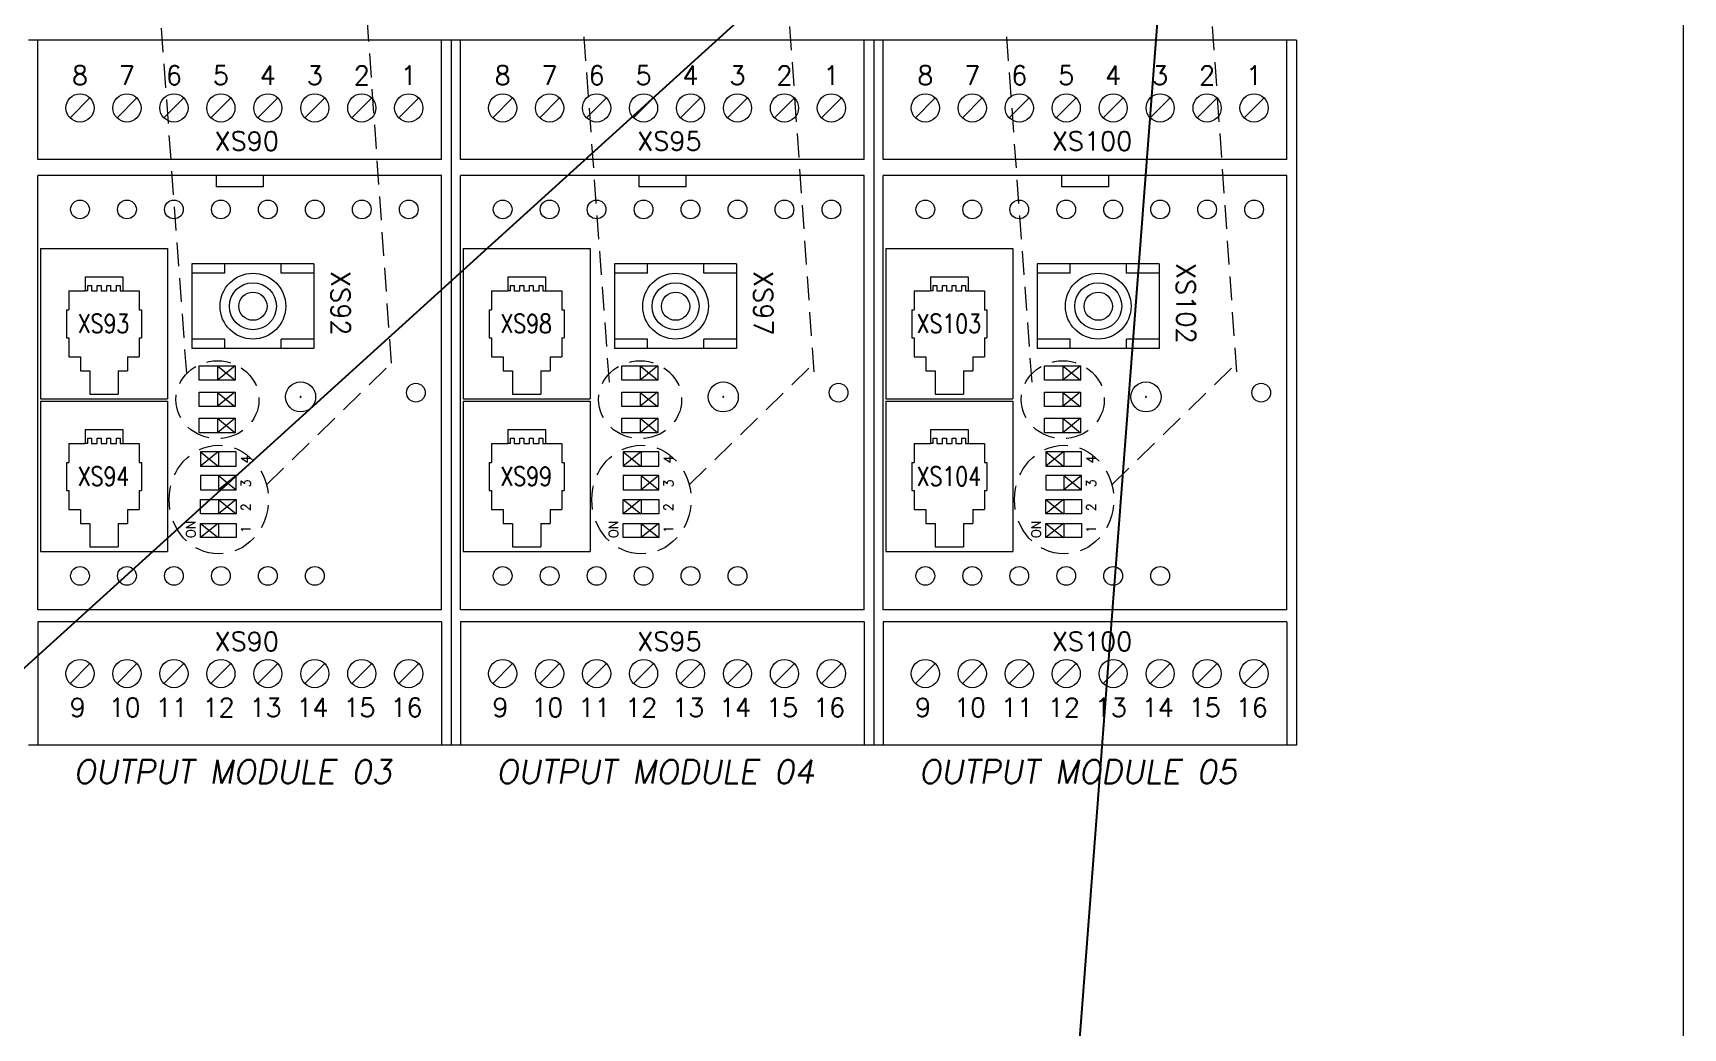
# Model space of a CAD drawing. Extents: x -2993 to 3661, y -4147 to -1441.
# Drawn here: x -2579.6 to -2403.9, y -2298 to -2192.1 of the extents above; entities that cross this region are included whole.
import ezdxf
from ezdxf.enums import TextEntityAlignment as Align

# ---------------------------------------------------------------- set-up
doc = ezdxf.new("R2010")
doc.units = 0
doc.header["$LTSCALE"] = 0.1
doc.header["$MEASUREMENT"] = 0
doc.linetypes.add('DASHED', pattern=[19.05, 12.7, -6.35])
doc.layers.get('0').update_dxf_attribs({"linetype": 'CONTINUOUS'})
doc.layers.add('DIM', color=5, linetype='CONTINUOUS')
doc.styles.get("Standard").update_dxf_attribs({"font": 'simplex.shx'})

msp = doc.modelspace()

# ---------------------------------------------------------------- linework, layer by layer
at = {"linetype": 'DASHED', "lineweight": 13, "ltscale": 2}
for p, q in [((-2563.25, -2228.36), (-2567.36, -2172.14)), ((-2518.25, -2229.28), (-2522.36, -2173.06)), ((-2473.25, -2229.28), (-2477.36, -2173.06)), ((-2541.46, -2227.26), (-2545.1, -2175.21)), ((-2496.46, -2228.18), (-2500.1, -2176.13)), ((-2451.46, -2228.18), (-2455.1, -2176.13)), ((-2554.75, -2240.22), (-2541.46, -2227.26)), ((-2509.75, -2240.22), (-2496.46, -2227.26)), ((-2464.75, -2240.22), (-2451.46, -2227.26))]:
    msp.add_line(p, q, dxfattribs=at)
at = {"lineweight": 13}
for p, q in [((-2535.11, -2192.91), (-2580.11, -2192.91)), ((-2535.11, -2192.91), (-2580.11, -2192.91)), ((-2579.11, -2205.61), (-2579.11, -2192.91)), ((-2536.11, -2205.61), (-2536.11, -2192.91)), ((-2535.11, -2192.91), (-2535.11, -2266.99)), ((-2535.11, -2192.91), (-2535.11, -2266.99)), ((-2535.11, -2192.91), (-2535.11, -2266.99)), ((-2535.11, -2192.91), (-2535.11, -2266.99)), ((-2535.11, -2192.91), (-2535.11, -2266.99)), ((-2490.11, -2192.91), (-2535.11, -2192.91)), ((-2490.11, -2192.91), (-2535.11, -2192.91)), ((-2535.11, -2192.91), (-2535.11, -2267.91)), ((-2535.11, -2192.91), (-2535.11, -2267.91)), ((-2535.11, -2192.91), (-2535.11, -2267.91)), ((-2535.11, -2192.91), (-2535.11, -2267.91)), ((-2535.11, -2192.91), (-2535.11, -2267.91)), ((-2535.11, -2192.91), (-2535.11, -2267.91)), ((-2535.11, -2192.91), (-2535.11, -2267.91)), ((-2534.11, -2205.61), (-2534.11, -2192.91)), ((-2491.11, -2205.61), (-2491.11, -2192.91)), ((-2490.11, -2192.91), (-2490.11, -2267.91)), ((-2490.11, -2192.91), (-2490.11, -2267.91)), ((-2490.11, -2192.91), (-2490.11, -2267.91)), ((-2490.11, -2192.91), (-2490.11, -2267.91)), ((-2490.11, -2192.91), (-2490.11, -2267.91)), ((-2490.11, -2192.91), (-2490.11, -2267.91)), ((-2490.11, -2192.91), (-2490.11, -2267.91)), ((-2490.11, -2192.91), (-2490.11, -2267.91)), ((-2445.11, -2192.91), (-2490.11, -2192.91)), ((-2445.11, -2192.91), (-2490.11, -2192.91)), ((-2490.11, -2192.91), (-2490.11, -2267.91)), ((-2490.11, -2192.91), (-2490.11, -2267.91)), ((-2490.11, -2192.91), (-2490.11, -2267.91)), ((-2490.11, -2192.91), (-2490.11, -2267.91)), ((-2490.11, -2192.91), (-2490.11, -2267.91)), ((-2490.11, -2192.91), (-2490.11, -2267.91)), ((-2490.11, -2192.91), (-2490.11, -2267.91)), ((-2489.11, -2205.61), (-2489.11, -2192.91)), ((-2446.11, -2205.61), (-2446.11, -2192.91)), ((-2445.11, -2192.91), (-2445.11, -2267.91)), ((-2445.11, -2192.91), (-2445.11, -2267.91)), ((-2445.11, -2192.91), (-2445.11, -2267.91)), ((-2445.11, -2192.91), (-2445.11, -2267.91)), ((-2445.11, -2192.91), (-2445.11, -2267.91)), ((-2445.11, -2192.91), (-2445.11, -2267.91)), ((-2445.11, -2192.91), (-2445.11, -2267.91)), ((-2445.11, -2192.91), (-2445.11, -2267.91)), ((-2573.55, -2199.05), (-2575.67, -2201.17)), ((-2568.55, -2199.05), (-2570.67, -2201.17)), ((-2563.55, -2199.05), (-2565.67, -2201.17)), ((-2558.55, -2199.05), (-2560.67, -2201.17)), ((-2553.55, -2199.05), (-2555.67, -2201.17)), ((-2548.55, -2199.05), (-2550.67, -2201.17)), ((-2543.55, -2199.05), (-2545.67, -2201.17)), ((-2538.55, -2199.05), (-2540.67, -2201.17)), ((-2528.55, -2199.05), (-2530.67, -2201.17)), ((-2523.55, -2199.05), (-2525.67, -2201.17)), ((-2518.55, -2199.05), (-2520.67, -2201.17)), ((-2513.55, -2199.05), (-2515.67, -2201.17)), ((-2508.55, -2199.05), (-2510.67, -2201.17)), ((-2503.55, -2199.05), (-2505.67, -2201.17)), ((-2498.55, -2199.05), (-2500.67, -2201.17)), ((-2493.55, -2199.05), (-2495.67, -2201.17)), ((-2483.55, -2199.05), (-2485.67, -2201.17)), ((-2478.55, -2199.05), (-2480.67, -2201.17)), ((-2473.55, -2199.05), (-2475.67, -2201.17)), ((-2468.55, -2199.05), (-2470.67, -2201.17)), ((-2463.55, -2199.05), (-2465.67, -2201.17)), ((-2458.55, -2199.05), (-2460.67, -2201.17)), ((-2453.55, -2199.05), (-2455.67, -2201.17)), ((-2448.55, -2199.05), (-2450.67, -2201.17)), ((-2536.11, -2205.61), (-2579.11, -2205.61)), ((-2535.11, -2205.16), (-2535.11, -2255.66)), ((-2491.11, -2205.61), (-2534.11, -2205.61)), ((-2490.11, -2205.16), (-2490.11, -2255.66)), ((-2446.11, -2205.61), (-2489.11, -2205.61)), ((-2536.11, -2207.31), (-2579.11, -2207.31)), ((-2579.11, -2253.51), (-2579.11, -2207.31)), ((-2560.11, -2207.31), (-2560.11, -2208.51)), ((-2555.11, -2207.31), (-2555.11, -2208.51)), ((-2536.11, -2253.51), (-2536.11, -2207.31)), ((-2491.11, -2207.31), (-2534.11, -2207.31)), ((-2534.11, -2253.51), (-2534.11, -2207.31)), ((-2515.11, -2207.31), (-2515.11, -2208.51)), ((-2510.11, -2207.31), (-2510.11, -2208.51)), ((-2491.11, -2253.51), (-2491.11, -2207.31)), ((-2446.11, -2207.31), (-2489.11, -2207.31)), ((-2489.11, -2253.51), (-2489.11, -2207.31)), ((-2470.11, -2207.31), (-2470.11, -2208.51)), ((-2465.11, -2207.31), (-2465.11, -2208.51)), ((-2446.11, -2253.51), (-2446.11, -2207.31)), ((-2555.11, -2208.51), (-2560.11, -2208.51)), ((-2510.11, -2208.51), (-2515.11, -2208.51)), ((-2465.11, -2208.51), (-2470.11, -2208.51)), ((-2578.81, -2215.08), (-2565.31, -2215.08)), ((-2578.81, -2215.08), (-2578.81, -2231.08)), ((-2565.31, -2215.08), (-2565.31, -2231.08)), ((-2533.81, -2215.08), (-2520.31, -2215.08)), ((-2533.81, -2215.08), (-2533.81, -2231.08)), ((-2520.31, -2215.08), (-2520.31, -2231.08)), ((-2488.81, -2215.08), (-2475.31, -2215.08)), ((-2488.81, -2215.08), (-2488.81, -2231.08)), ((-2475.31, -2215.08), (-2475.31, -2231.08)), ((-2549.7, -2216.71), (-2562.7, -2216.71)), ((-2562.7, -2216.71), (-2562.7, -2225.71)), ((-2559.2, -2217.71), (-2559.2, -2216.71)), ((-2553.2, -2217.71), (-2553.2, -2216.71)), ((-2549.7, -2216.71), (-2549.7, -2225.71)), ((-2504.7, -2216.71), (-2517.7, -2216.71)), ((-2517.7, -2216.71), (-2517.7, -2225.71)), ((-2514.2, -2217.71), (-2514.2, -2216.71)), ((-2508.2, -2217.71), (-2508.2, -2216.71)), ((-2504.7, -2216.71), (-2504.7, -2225.71)), ((-2459.7, -2216.71), (-2472.7, -2216.71)), ((-2472.7, -2216.71), (-2472.7, -2225.71)), ((-2469.2, -2217.71), (-2469.2, -2216.71)), ((-2463.2, -2217.71), (-2463.2, -2216.71)), ((-2459.7, -2216.71), (-2459.7, -2225.71)), ((-2574.06, -2218.08), (-2570.06, -2218.08)), ((-2574.06, -2218.08), (-2574.06, -2219.58)), ((-2570.06, -2218.08), (-2570.06, -2219.58)), ((-2559.2, -2217.71), (-2562.7, -2217.71)), ((-2549.7, -2217.71), (-2553.2, -2217.71)), ((-2529.06, -2218.08), (-2525.06, -2218.08)), ((-2529.06, -2218.08), (-2529.06, -2219.58)), ((-2525.06, -2218.08), (-2525.06, -2219.58)), ((-2514.2, -2217.71), (-2517.7, -2217.71)), ((-2504.7, -2217.71), (-2508.2, -2217.71)), ((-2484.06, -2218.08), (-2480.06, -2218.08)), ((-2484.06, -2218.08), (-2484.06, -2219.58)), ((-2480.06, -2218.08), (-2480.06, -2219.58)), ((-2469.2, -2217.71), (-2472.7, -2217.71)), ((-2459.7, -2217.71), (-2463.2, -2217.71)), ((-2575.81, -2219.58), (-2574.06, -2219.58)), ((-2575.81, -2219.58), (-2575.81, -2221.58)), ((-2573.79, -2219.58), (-2574.06, -2219.58)), ((-2570.33, -2219.58), (-2570.06, -2219.58)), ((-2570.06, -2219.58), (-2568.31, -2219.58)), ((-2568.31, -2219.58), (-2568.31, -2221.58)), ((-2530.81, -2219.58), (-2529.06, -2219.58)), ((-2530.81, -2219.58), (-2530.81, -2221.58)), ((-2528.79, -2219.58), (-2529.06, -2219.58)), ((-2525.33, -2219.58), (-2525.06, -2219.58)), ((-2525.06, -2219.58), (-2523.31, -2219.58)), ((-2523.31, -2219.58), (-2523.31, -2221.58)), ((-2485.81, -2219.58), (-2484.06, -2219.58)), ((-2485.81, -2219.58), (-2485.81, -2221.58)), ((-2483.79, -2219.58), (-2484.06, -2219.58)), ((-2480.33, -2219.58), (-2480.06, -2219.58)), ((-2480.06, -2219.58), (-2478.31, -2219.58)), ((-2478.31, -2219.58), (-2478.31, -2221.58)), ((-2576.06, -2221.58), (-2575.81, -2221.58)), ((-2576.06, -2221.58), (-2576.06, -2224.58)), ((-2568.31, -2221.58), (-2568.06, -2221.58)), ((-2568.06, -2221.58), (-2568.06, -2224.58)), ((-2531.06, -2221.58), (-2530.81, -2221.58)), ((-2531.06, -2221.58), (-2531.06, -2224.58)), ((-2523.31, -2221.58), (-2523.06, -2221.58)), ((-2523.06, -2221.58), (-2523.06, -2224.58)), ((-2486.06, -2221.58), (-2485.81, -2221.58)), ((-2486.06, -2221.58), (-2486.06, -2224.58)), ((-2478.31, -2221.58), (-2478.06, -2221.58)), ((-2478.06, -2221.58), (-2478.06, -2224.58)), ((-2576.06, -2224.58), (-2575.81, -2224.58)), ((-2575.81, -2224.58), (-2575.81, -2226.58)), ((-2568.31, -2224.58), (-2568.06, -2224.58)), ((-2568.31, -2224.58), (-2568.31, -2226.58)), ((-2559.2, -2224.71), (-2562.7, -2224.71)), ((-2549.7, -2225.71), (-2562.7, -2225.71)), ((-2559.2, -2225.71), (-2559.2, -2224.71)), ((-2549.7, -2224.71), (-2553.2, -2224.71)), ((-2553.2, -2225.71), (-2553.2, -2224.71)), ((-2531.06, -2224.58), (-2530.81, -2224.58)), ((-2530.81, -2224.58), (-2530.81, -2226.58)), ((-2523.31, -2224.58), (-2523.06, -2224.58)), ((-2523.31, -2224.58), (-2523.31, -2226.58)), ((-2514.2, -2224.71), (-2517.7, -2224.71)), ((-2504.7, -2225.71), (-2517.7, -2225.71)), ((-2514.2, -2225.71), (-2514.2, -2224.71)), ((-2504.7, -2224.71), (-2508.2, -2224.71)), ((-2508.2, -2225.71), (-2508.2, -2224.71)), ((-2486.06, -2224.58), (-2485.81, -2224.58)), ((-2485.81, -2224.58), (-2485.81, -2226.58)), ((-2478.31, -2224.58), (-2478.06, -2224.58)), ((-2478.31, -2224.58), (-2478.31, -2226.58)), ((-2469.2, -2224.71), (-2472.7, -2224.71)), ((-2459.7, -2225.71), (-2472.7, -2225.71)), ((-2469.2, -2225.71), (-2469.2, -2224.71)), ((-2459.7, -2224.71), (-2463.2, -2224.71)), ((-2463.2, -2225.71), (-2463.2, -2224.71)), ((-2575.81, -2226.58), (-2574.56, -2226.58)), ((-2574.56, -2226.58), (-2574.56, -2228.08)), ((-2569.56, -2226.58), (-2569.56, -2228.08)), ((-2569.56, -2226.58), (-2568.31, -2226.58)), ((-2530.81, -2226.58), (-2529.56, -2226.58)), ((-2529.56, -2226.58), (-2529.56, -2228.08)), ((-2524.56, -2226.58), (-2524.56, -2228.08)), ((-2524.56, -2226.58), (-2523.31, -2226.58)), ((-2485.81, -2226.58), (-2484.56, -2226.58)), ((-2484.56, -2226.58), (-2484.56, -2228.08)), ((-2479.56, -2226.58), (-2479.56, -2228.08)), ((-2479.56, -2226.58), (-2478.31, -2226.58)), ((-2574.56, -2228.08), (-2573.56, -2228.08)), ((-2573.56, -2228.08), (-2573.56, -2230.58)), ((-2570.56, -2228.08), (-2570.56, -2230.58)), ((-2570.56, -2228.08), (-2569.56, -2228.08)), ((-2529.56, -2228.08), (-2528.56, -2228.08)), ((-2528.56, -2228.08), (-2528.56, -2230.58)), ((-2525.56, -2228.08), (-2525.56, -2230.58)), ((-2525.56, -2228.08), (-2524.56, -2228.08)), ((-2484.56, -2228.08), (-2483.56, -2228.08)), ((-2483.56, -2228.08), (-2483.56, -2230.58)), ((-2480.56, -2228.08), (-2480.56, -2230.58)), ((-2480.56, -2228.08), (-2479.56, -2228.08)), ((-2573.56, -2230.58), (-2570.56, -2230.58)), ((-2528.56, -2230.58), (-2525.56, -2230.58)), ((-2483.56, -2230.58), (-2480.56, -2230.58)), ((-2578.81, -2231.08), (-2565.31, -2231.08)), ((-2578.81, -2231.33), (-2578.81, -2247.33)), ((-2578.81, -2231.33), (-2565.31, -2231.33)), ((-2565.31, -2231.33), (-2565.31, -2247.33)), ((-2533.81, -2231.08), (-2520.31, -2231.08)), ((-2533.81, -2231.33), (-2533.81, -2247.33)), ((-2533.81, -2231.33), (-2520.31, -2231.33)), ((-2520.31, -2231.33), (-2520.31, -2247.33)), ((-2488.81, -2231.08), (-2475.31, -2231.08)), ((-2488.81, -2231.33), (-2488.81, -2247.33)), ((-2488.81, -2231.33), (-2475.31, -2231.33)), ((-2475.31, -2231.33), (-2475.31, -2247.33)), ((-2574.06, -2234.33), (-2570.06, -2234.33)), ((-2574.06, -2234.33), (-2574.06, -2235.83)), ((-2570.06, -2234.33), (-2570.06, -2235.83)), ((-2529.06, -2234.33), (-2525.06, -2234.33)), ((-2529.06, -2234.33), (-2529.06, -2235.83)), ((-2525.06, -2234.33), (-2525.06, -2235.83)), ((-2484.06, -2234.33), (-2480.06, -2234.33)), ((-2484.06, -2234.33), (-2484.06, -2235.83)), ((-2480.06, -2234.33), (-2480.06, -2235.83)), ((-2575.81, -2235.83), (-2575.81, -2237.83)), ((-2575.81, -2235.83), (-2574.06, -2235.83)), ((-2573.79, -2235.83), (-2574.06, -2235.83)), ((-2570.33, -2235.83), (-2570.06, -2235.83)), ((-2570.06, -2235.83), (-2568.31, -2235.83)), ((-2568.31, -2235.83), (-2568.31, -2237.83)), ((-2530.81, -2235.83), (-2530.81, -2237.83)), ((-2530.81, -2235.83), (-2529.06, -2235.83)), ((-2528.79, -2235.83), (-2529.06, -2235.83)), ((-2525.33, -2235.83), (-2525.06, -2235.83)), ((-2525.06, -2235.83), (-2523.31, -2235.83)), ((-2523.31, -2235.83), (-2523.31, -2237.83)), ((-2485.81, -2235.83), (-2485.81, -2237.83)), ((-2485.81, -2235.83), (-2484.06, -2235.83)), ((-2483.79, -2235.83), (-2484.06, -2235.83)), ((-2480.33, -2235.83), (-2480.06, -2235.83)), ((-2480.06, -2235.83), (-2478.31, -2235.83)), ((-2478.31, -2235.83), (-2478.31, -2237.83)), ((-2576.06, -2237.83), (-2576.06, -2240.83)), ((-2576.06, -2237.83), (-2575.81, -2237.83)), ((-2568.31, -2237.83), (-2568.06, -2237.83)), ((-2568.06, -2237.83), (-2568.06, -2240.83)), ((-2531.06, -2237.83), (-2531.06, -2240.83)), ((-2531.06, -2237.83), (-2530.81, -2237.83)), ((-2523.31, -2237.83), (-2523.06, -2237.83)), ((-2523.06, -2237.83), (-2523.06, -2240.83)), ((-2486.06, -2237.83), (-2486.06, -2240.83)), ((-2486.06, -2237.83), (-2485.81, -2237.83)), ((-2478.31, -2237.83), (-2478.06, -2237.83)), ((-2478.06, -2237.83), (-2478.06, -2240.83)), ((-2576.06, -2240.83), (-2575.81, -2240.83)), ((-2575.81, -2240.83), (-2575.81, -2242.83)), ((-2568.31, -2240.83), (-2568.31, -2242.83)), ((-2568.31, -2240.83), (-2568.06, -2240.83)), ((-2531.06, -2240.83), (-2530.81, -2240.83)), ((-2530.81, -2240.83), (-2530.81, -2242.83)), ((-2523.31, -2240.83), (-2523.31, -2242.83)), ((-2523.31, -2240.83), (-2523.06, -2240.83)), ((-2486.06, -2240.83), (-2485.81, -2240.83)), ((-2485.81, -2240.83), (-2485.81, -2242.83)), ((-2478.31, -2240.83), (-2478.31, -2242.83)), ((-2478.31, -2240.83), (-2478.06, -2240.83)), ((-2575.81, -2242.83), (-2574.56, -2242.83)), ((-2574.56, -2242.83), (-2574.56, -2244.33)), ((-2569.56, -2242.83), (-2569.56, -2244.33)), ((-2569.56, -2242.83), (-2568.31, -2242.83)), ((-2530.81, -2242.83), (-2529.56, -2242.83)), ((-2529.56, -2242.83), (-2529.56, -2244.33)), ((-2524.56, -2242.83), (-2524.56, -2244.33)), ((-2524.56, -2242.83), (-2523.31, -2242.83)), ((-2485.81, -2242.83), (-2484.56, -2242.83)), ((-2484.56, -2242.83), (-2484.56, -2244.33)), ((-2479.56, -2242.83), (-2479.56, -2244.33)), ((-2479.56, -2242.83), (-2478.31, -2242.83)), ((-2574.56, -2244.33), (-2573.56, -2244.33)), ((-2573.56, -2244.33), (-2573.56, -2246.83)), ((-2570.56, -2244.33), (-2570.56, -2246.83)), ((-2570.56, -2244.33), (-2569.56, -2244.33)), ((-2529.56, -2244.33), (-2528.56, -2244.33)), ((-2528.56, -2244.33), (-2528.56, -2246.83)), ((-2525.56, -2244.33), (-2525.56, -2246.83)), ((-2525.56, -2244.33), (-2524.56, -2244.33)), ((-2484.56, -2244.33), (-2483.56, -2244.33)), ((-2483.56, -2244.33), (-2483.56, -2246.83)), ((-2480.56, -2244.33), (-2480.56, -2246.83)), ((-2480.56, -2244.33), (-2479.56, -2244.33)), ((-2578.81, -2247.33), (-2565.31, -2247.33)), ((-2573.56, -2246.83), (-2570.56, -2246.83)), ((-2533.81, -2247.33), (-2520.31, -2247.33)), ((-2528.56, -2246.83), (-2525.56, -2246.83)), ((-2488.81, -2247.33), (-2475.31, -2247.33)), ((-2483.56, -2246.83), (-2480.56, -2246.83)), ((-2536.11, -2253.51), (-2579.11, -2253.51)), ((-2491.11, -2253.51), (-2534.11, -2253.51)), ((-2446.11, -2253.51), (-2489.11, -2253.51)), ((-2536.11, -2254.81), (-2579.11, -2254.81)), ((-2579.11, -2254.81), (-2579.11, -2267.91)), ((-2536.11, -2254.81), (-2536.11, -2267.91)), ((-2491.11, -2254.81), (-2534.11, -2254.81)), ((-2534.11, -2254.81), (-2534.11, -2267.91)), ((-2491.11, -2254.81), (-2491.11, -2267.91)), ((-2446.11, -2254.81), (-2489.11, -2254.81)), ((-2489.11, -2254.81), (-2489.11, -2267.91)), ((-2446.11, -2254.81), (-2446.11, -2267.91)), ((-2573.55, -2259.25), (-2575.67, -2261.37)), ((-2568.55, -2259.25), (-2570.67, -2261.37)), ((-2563.55, -2259.25), (-2565.67, -2261.37)), ((-2558.55, -2259.25), (-2560.67, -2261.37)), ((-2553.55, -2259.25), (-2555.67, -2261.37)), ((-2548.55, -2259.25), (-2550.67, -2261.37)), ((-2543.55, -2259.25), (-2545.67, -2261.37)), ((-2538.55, -2259.25), (-2540.67, -2261.37)), ((-2528.55, -2259.25), (-2530.67, -2261.37)), ((-2523.55, -2259.25), (-2525.67, -2261.37)), ((-2518.55, -2259.25), (-2520.67, -2261.37)), ((-2513.55, -2259.25), (-2515.67, -2261.37)), ((-2508.55, -2259.25), (-2510.67, -2261.37)), ((-2503.55, -2259.25), (-2505.67, -2261.37)), ((-2498.55, -2259.25), (-2500.67, -2261.37)), ((-2493.55, -2259.25), (-2495.67, -2261.37)), ((-2483.55, -2259.25), (-2485.67, -2261.37)), ((-2478.55, -2259.25), (-2480.67, -2261.37)), ((-2473.55, -2259.25), (-2475.67, -2261.37)), ((-2468.55, -2259.25), (-2470.67, -2261.37)), ((-2463.55, -2259.25), (-2465.67, -2261.37)), ((-2458.55, -2259.25), (-2460.67, -2261.37)), ((-2453.55, -2259.25), (-2455.67, -2261.37)), ((-2448.55, -2259.25), (-2450.67, -2261.37)), ((-2535.11, -2267.91), (-2580.11, -2267.91)), ((-2535.11, -2267.91), (-2536.11, -2267.91)), ((-2490.11, -2267.91), (-2535.11, -2267.91)), ((-2490.11, -2267.91), (-2491.11, -2267.91)), ((-2445.11, -2267.91), (-2490.11, -2267.91)), ((-2445.11, -2267.91), (-2446.11, -2267.91))]:
    msp.add_line(p, q, dxfattribs=at)
at = {"linetype": 'Continuous', "lineweight": 13}
for p, q in [((-2573.79, -2218.99), (-2573.38, -2218.99)), ((-2573.79, -2219.58), (-2573.79, -2218.99)), ((-2573.38, -2218.99), (-2573.38, -2219.58)), ((-2573.38, -2219.58), (-2572.77, -2219.58)), ((-2572.77, -2218.99), (-2572.36, -2218.99)), ((-2572.77, -2219.58), (-2572.77, -2218.99)), ((-2572.36, -2218.99), (-2572.36, -2219.58)), ((-2572.36, -2219.58), (-2571.75, -2219.58)), ((-2571.75, -2219.58), (-2571.75, -2218.99)), ((-2571.75, -2218.99), (-2571.35, -2218.99)), ((-2571.35, -2218.99), (-2571.35, -2219.58)), ((-2571.35, -2219.58), (-2570.74, -2219.58)), ((-2570.74, -2218.99), (-2570.33, -2218.99)), ((-2570.74, -2219.58), (-2570.74, -2218.99)), ((-2570.33, -2218.99), (-2570.33, -2219.58)), ((-2528.79, -2218.99), (-2528.38, -2218.99)), ((-2528.79, -2219.58), (-2528.79, -2218.99)), ((-2528.38, -2218.99), (-2528.38, -2219.58)), ((-2528.38, -2219.58), (-2527.77, -2219.58)), ((-2527.77, -2218.99), (-2527.36, -2218.99)), ((-2527.77, -2219.58), (-2527.77, -2218.99)), ((-2527.36, -2218.99), (-2527.36, -2219.58)), ((-2527.36, -2219.58), (-2526.75, -2219.58)), ((-2526.75, -2219.58), (-2526.75, -2218.99)), ((-2526.75, -2218.99), (-2526.35, -2218.99)), ((-2526.35, -2218.99), (-2526.35, -2219.58)), ((-2526.35, -2219.58), (-2525.74, -2219.58)), ((-2525.74, -2218.99), (-2525.33, -2218.99)), ((-2525.74, -2219.58), (-2525.74, -2218.99)), ((-2525.33, -2218.99), (-2525.33, -2219.58)), ((-2483.79, -2218.99), (-2483.38, -2218.99)), ((-2483.79, -2219.58), (-2483.79, -2218.99)), ((-2483.38, -2218.99), (-2483.38, -2219.58)), ((-2483.38, -2219.58), (-2482.77, -2219.58)), ((-2482.77, -2218.99), (-2482.36, -2218.99)), ((-2482.77, -2219.58), (-2482.77, -2218.99)), ((-2482.36, -2218.99), (-2482.36, -2219.58)), ((-2482.36, -2219.58), (-2481.75, -2219.58)), ((-2481.75, -2219.58), (-2481.75, -2218.99)), ((-2481.75, -2218.99), (-2481.35, -2218.99)), ((-2481.35, -2218.99), (-2481.35, -2219.58)), ((-2481.35, -2219.58), (-2480.74, -2219.58)), ((-2480.74, -2218.99), (-2480.33, -2218.99)), ((-2480.74, -2219.58), (-2480.74, -2218.99)), ((-2480.33, -2218.99), (-2480.33, -2219.58)), ((-2561.91, -2229.08), (-2561.91, -2227.56)), ((-2561.91, -2227.56), (-2558.1, -2227.56)), ((-2561.91, -2227.56), (-2558.1, -2227.56)), ((-2558.1, -2229.08), (-2561.91, -2229.08)), ((-2558.1, -2229.08), (-2561.91, -2229.08)), ((-2559.98, -2227.56), (-2559.98, -2229.08)), ((-2558.1, -2227.56), (-2558.1, -2229.08)), ((-2516.91, -2229.08), (-2516.91, -2227.56)), ((-2516.91, -2227.56), (-2513.1, -2227.56)), ((-2516.91, -2227.56), (-2513.1, -2227.56)), ((-2513.1, -2229.08), (-2516.91, -2229.08)), ((-2513.1, -2229.08), (-2516.91, -2229.08)), ((-2514.98, -2227.56), (-2514.98, -2229.08)), ((-2513.1, -2227.56), (-2513.1, -2229.08)), ((-2471.91, -2229.08), (-2471.91, -2227.56)), ((-2471.91, -2227.56), (-2468.1, -2227.56)), ((-2471.91, -2227.56), (-2468.1, -2227.56)), ((-2468.1, -2229.08), (-2471.91, -2229.08)), ((-2468.1, -2229.08), (-2471.91, -2229.08)), ((-2469.98, -2227.56), (-2469.98, -2229.08)), ((-2468.1, -2227.56), (-2468.1, -2229.08)), ((-2561.91, -2231.87), (-2561.91, -2230.35)), ((-2561.91, -2230.35), (-2558.1, -2230.35)), ((-2561.91, -2230.35), (-2558.1, -2230.35)), ((-2559.98, -2230.35), (-2559.98, -2231.87)), ((-2558.1, -2230.35), (-2558.1, -2231.87)), ((-2516.91, -2231.87), (-2516.91, -2230.35)), ((-2516.91, -2230.35), (-2513.1, -2230.35)), ((-2516.91, -2230.35), (-2513.1, -2230.35)), ((-2514.98, -2230.35), (-2514.98, -2231.87)), ((-2513.1, -2230.35), (-2513.1, -2231.87)), ((-2471.91, -2231.87), (-2471.91, -2230.35)), ((-2471.91, -2230.35), (-2468.1, -2230.35)), ((-2471.91, -2230.35), (-2468.1, -2230.35)), ((-2469.98, -2230.35), (-2469.98, -2231.87)), ((-2468.1, -2230.35), (-2468.1, -2231.87)), ((-2558.1, -2231.87), (-2561.91, -2231.87)), ((-2558.1, -2231.87), (-2561.91, -2231.87)), ((-2513.1, -2231.87), (-2516.91, -2231.87)), ((-2513.1, -2231.87), (-2516.91, -2231.87)), ((-2468.1, -2231.87), (-2471.91, -2231.87)), ((-2468.1, -2231.87), (-2471.91, -2231.87)), ((-2561.91, -2234.67), (-2561.91, -2233.14)), ((-2561.91, -2233.14), (-2558.1, -2233.14)), ((-2561.91, -2233.14), (-2558.1, -2233.14)), ((-2559.98, -2233.14), (-2559.98, -2234.67)), ((-2558.1, -2233.14), (-2558.1, -2234.67)), ((-2516.91, -2234.67), (-2516.91, -2233.14)), ((-2516.91, -2233.14), (-2513.1, -2233.14)), ((-2516.91, -2233.14), (-2513.1, -2233.14)), ((-2514.98, -2233.14), (-2514.98, -2234.67)), ((-2513.1, -2233.14), (-2513.1, -2234.67)), ((-2471.91, -2234.67), (-2471.91, -2233.14)), ((-2471.91, -2233.14), (-2468.1, -2233.14)), ((-2471.91, -2233.14), (-2468.1, -2233.14)), ((-2469.98, -2233.14), (-2469.98, -2234.67)), ((-2468.1, -2233.14), (-2468.1, -2234.67)), ((-2573.79, -2235.83), (-2573.79, -2235.24)), ((-2573.79, -2235.24), (-2573.38, -2235.24)), ((-2573.38, -2235.24), (-2573.38, -2235.83)), ((-2573.38, -2235.83), (-2572.77, -2235.83)), ((-2572.77, -2235.24), (-2572.36, -2235.24)), ((-2572.77, -2235.83), (-2572.77, -2235.24)), ((-2572.36, -2235.24), (-2572.36, -2235.83)), ((-2572.36, -2235.83), (-2571.75, -2235.83)), ((-2571.75, -2235.83), (-2571.75, -2235.24)), ((-2571.75, -2235.24), (-2571.35, -2235.24)), ((-2571.35, -2235.24), (-2571.35, -2235.83)), ((-2571.35, -2235.83), (-2570.74, -2235.83)), ((-2570.74, -2235.83), (-2570.74, -2235.24)), ((-2570.74, -2235.24), (-2570.33, -2235.24)), ((-2570.33, -2235.24), (-2570.33, -2235.83)), ((-2558.1, -2234.67), (-2561.91, -2234.67)), ((-2558.1, -2234.67), (-2561.91, -2234.67)), ((-2528.79, -2235.83), (-2528.79, -2235.24)), ((-2528.79, -2235.24), (-2528.38, -2235.24)), ((-2528.38, -2235.24), (-2528.38, -2235.83)), ((-2528.38, -2235.83), (-2527.77, -2235.83)), ((-2527.77, -2235.24), (-2527.36, -2235.24)), ((-2527.77, -2235.83), (-2527.77, -2235.24)), ((-2527.36, -2235.24), (-2527.36, -2235.83)), ((-2527.36, -2235.83), (-2526.75, -2235.83)), ((-2526.75, -2235.83), (-2526.75, -2235.24)), ((-2526.75, -2235.24), (-2526.35, -2235.24)), ((-2526.35, -2235.24), (-2526.35, -2235.83)), ((-2526.35, -2235.83), (-2525.74, -2235.83)), ((-2525.74, -2235.83), (-2525.74, -2235.24)), ((-2525.74, -2235.24), (-2525.33, -2235.24)), ((-2525.33, -2235.24), (-2525.33, -2235.83)), ((-2513.1, -2234.67), (-2516.91, -2234.67)), ((-2513.1, -2234.67), (-2516.91, -2234.67)), ((-2483.79, -2235.83), (-2483.79, -2235.24)), ((-2483.79, -2235.24), (-2483.38, -2235.24)), ((-2483.38, -2235.24), (-2483.38, -2235.83)), ((-2483.38, -2235.83), (-2482.77, -2235.83)), ((-2482.77, -2235.24), (-2482.36, -2235.24)), ((-2482.77, -2235.83), (-2482.77, -2235.24)), ((-2482.36, -2235.24), (-2482.36, -2235.83)), ((-2482.36, -2235.83), (-2481.75, -2235.83)), ((-2481.75, -2235.83), (-2481.75, -2235.24)), ((-2481.75, -2235.24), (-2481.35, -2235.24)), ((-2481.35, -2235.24), (-2481.35, -2235.83)), ((-2481.35, -2235.83), (-2480.74, -2235.83)), ((-2480.74, -2235.83), (-2480.74, -2235.24)), ((-2480.74, -2235.24), (-2480.33, -2235.24)), ((-2480.33, -2235.24), (-2480.33, -2235.83)), ((-2468.1, -2234.67), (-2471.91, -2234.67)), ((-2468.1, -2234.67), (-2471.91, -2234.67)), ((-2561.79, -2236.7), (-2561.79, -2238.22)), ((-2557.98, -2236.7), (-2561.79, -2236.7)), ((-2559.88, -2236.7), (-2559.88, -2238.22)), ((-2557.98, -2238.22), (-2557.98, -2236.7)), ((-2516.79, -2236.7), (-2516.79, -2238.22)), ((-2512.98, -2236.7), (-2516.79, -2236.7)), ((-2514.88, -2236.7), (-2514.88, -2238.22)), ((-2512.98, -2238.22), (-2512.98, -2236.7)), ((-2471.79, -2236.7), (-2471.79, -2238.22)), ((-2467.98, -2236.7), (-2471.79, -2236.7)), ((-2469.88, -2236.7), (-2469.88, -2238.22)), ((-2467.98, -2238.22), (-2467.98, -2236.7)), ((-2561.79, -2238.22), (-2557.98, -2238.22)), ((-2557.98, -2239.24), (-2561.79, -2239.24)), ((-2561.79, -2239.24), (-2561.79, -2240.76)), ((-2559.88, -2239.24), (-2559.88, -2240.76)), ((-2557.98, -2240.76), (-2557.98, -2239.24)), ((-2516.79, -2238.22), (-2512.98, -2238.22)), ((-2512.98, -2239.24), (-2516.79, -2239.24)), ((-2516.79, -2239.24), (-2516.79, -2240.76)), ((-2514.88, -2239.24), (-2514.88, -2240.76)), ((-2512.98, -2240.76), (-2512.98, -2239.24)), ((-2471.79, -2238.22), (-2467.98, -2238.22)), ((-2467.98, -2239.24), (-2471.79, -2239.24)), ((-2471.79, -2239.24), (-2471.79, -2240.76)), ((-2469.88, -2239.24), (-2469.88, -2240.76)), ((-2467.98, -2240.76), (-2467.98, -2239.24)), ((-2561.79, -2240.76), (-2557.98, -2240.76)), ((-2516.79, -2240.76), (-2512.98, -2240.76)), ((-2471.79, -2240.76), (-2467.98, -2240.76)), ((-2561.79, -2243.3), (-2561.79, -2241.78)), ((-2561.79, -2241.78), (-2557.98, -2241.78)), ((-2559.88, -2241.78), (-2559.88, -2243.3)), ((-2557.98, -2241.78), (-2557.98, -2243.3)), ((-2516.79, -2243.3), (-2516.79, -2241.78)), ((-2516.79, -2241.78), (-2512.98, -2241.78)), ((-2514.88, -2241.78), (-2514.88, -2243.3)), ((-2512.98, -2241.78), (-2512.98, -2243.3)), ((-2471.79, -2243.3), (-2471.79, -2241.78)), ((-2471.79, -2241.78), (-2467.98, -2241.78)), ((-2469.88, -2241.78), (-2469.88, -2243.3)), ((-2467.98, -2241.78), (-2467.98, -2243.3)), ((-2557.98, -2243.3), (-2561.79, -2243.3)), ((-2561.79, -2244.32), (-2557.98, -2244.32)), ((-2561.79, -2245.84), (-2561.79, -2244.32)), ((-2559.88, -2244.32), (-2559.88, -2245.84)), ((-2557.98, -2244.32), (-2557.98, -2245.84)), ((-2512.98, -2243.3), (-2516.79, -2243.3)), ((-2516.79, -2244.32), (-2512.98, -2244.32)), ((-2516.79, -2245.84), (-2516.79, -2244.32)), ((-2514.88, -2244.32), (-2514.88, -2245.84)), ((-2512.98, -2244.32), (-2512.98, -2245.84)), ((-2467.98, -2243.3), (-2471.79, -2243.3)), ((-2471.79, -2244.32), (-2467.98, -2244.32)), ((-2471.79, -2245.84), (-2471.79, -2244.32)), ((-2469.88, -2244.32), (-2469.88, -2245.84)), ((-2467.98, -2244.32), (-2467.98, -2245.84)), ((-2557.98, -2245.84), (-2561.79, -2245.84)), ((-2512.98, -2245.84), (-2516.79, -2245.84)), ((-2467.98, -2245.84), (-2471.79, -2245.84))]:
    msp.add_line(p, q, dxfattribs=at)
at = {"color": 7, "lineweight": 13}
for p, q in [((-2559.98, -2227.56), (-2558.1, -2229.08)), ((-2558.1, -2227.56), (-2559.98, -2229.08)), ((-2514.98, -2227.56), (-2513.1, -2229.08)), ((-2513.1, -2227.56), (-2514.98, -2229.08)), ((-2469.98, -2227.56), (-2468.1, -2229.08)), ((-2468.1, -2227.56), (-2469.98, -2229.08)), ((-2560.01, -2230.35), (-2558.13, -2231.87)), ((-2558.13, -2230.35), (-2560.01, -2231.87)), ((-2515.01, -2230.35), (-2513.13, -2231.87)), ((-2513.13, -2230.35), (-2515.01, -2231.87)), ((-2470.01, -2230.35), (-2468.13, -2231.87)), ((-2468.13, -2230.35), (-2470.01, -2231.87)), ((-2559.98, -2233.14), (-2558.1, -2234.67)), ((-2558.1, -2233.14), (-2559.98, -2234.67)), ((-2514.98, -2233.14), (-2513.1, -2234.67)), ((-2513.1, -2233.14), (-2514.98, -2234.67)), ((-2469.98, -2233.14), (-2468.1, -2234.67)), ((-2468.1, -2233.14), (-2469.98, -2234.67)), ((-2561.79, -2236.7), (-2559.91, -2238.22)), ((-2559.91, -2236.7), (-2561.79, -2238.22)), ((-2516.79, -2236.7), (-2514.91, -2238.22)), ((-2514.91, -2236.7), (-2516.79, -2238.22)), ((-2471.79, -2236.7), (-2469.91, -2238.22)), ((-2469.91, -2236.7), (-2471.79, -2238.22)), ((-2559.88, -2239.24), (-2558, -2240.76)), ((-2558, -2239.24), (-2559.88, -2240.76)), ((-2514.88, -2239.24), (-2513, -2240.76)), ((-2513, -2239.24), (-2514.88, -2240.76)), ((-2469.88, -2239.24), (-2468, -2240.76)), ((-2468, -2239.24), (-2469.88, -2240.76)), ((-2559.88, -2241.78), (-2558, -2243.3)), ((-2558, -2241.78), (-2559.88, -2243.3)), ((-2516.79, -2241.78), (-2514.91, -2243.3)), ((-2514.91, -2241.78), (-2516.79, -2243.3)), ((-2471.79, -2241.78), (-2469.91, -2243.3)), ((-2469.91, -2241.78), (-2471.79, -2243.3)), ((-2561.79, -2244.32), (-2559.91, -2245.84)), ((-2559.91, -2244.32), (-2561.79, -2245.84)), ((-2514.88, -2244.32), (-2513, -2245.84)), ((-2513, -2244.32), (-2514.88, -2245.84)), ((-2471.79, -2244.32), (-2469.91, -2245.84)), ((-2469.91, -2244.32), (-2471.79, -2245.84))]:
    msp.add_line(p, q, dxfattribs=at)
at = {"lineweight": 13}
for centre, radius in [((-2574.61, -2200.11), 1.5), ((-2569.61, -2200.11), 1.5), ((-2564.61, -2200.11), 1.5), ((-2559.61, -2200.11), 1.5), ((-2554.61, -2200.11), 1.5), ((-2549.61, -2200.11), 1.5), ((-2544.61, -2200.11), 1.5), ((-2539.61, -2200.11), 1.5), ((-2529.61, -2200.11), 1.5), ((-2524.61, -2200.11), 1.5), ((-2519.61, -2200.11), 1.5), ((-2514.61, -2200.11), 1.5), ((-2509.61, -2200.11), 1.5), ((-2504.61, -2200.11), 1.5), ((-2499.61, -2200.11), 1.5), ((-2494.61, -2200.11), 1.5), ((-2484.61, -2200.11), 1.5), ((-2479.61, -2200.11), 1.5), ((-2474.61, -2200.11), 1.5), ((-2469.61, -2200.11), 1.5), ((-2464.61, -2200.11), 1.5), ((-2459.61, -2200.11), 1.5), ((-2454.61, -2200.11), 1.5), ((-2449.61, -2200.11), 1.5), ((-2574.61, -2210.91), 1), ((-2569.61, -2210.91), 1), ((-2564.61, -2210.91), 1), ((-2559.61, -2210.91), 1), ((-2554.61, -2210.91), 1), ((-2549.61, -2210.91), 1), ((-2544.61, -2210.91), 1), ((-2539.61, -2210.91), 1), ((-2529.61, -2210.91), 1), ((-2524.61, -2210.91), 1), ((-2519.61, -2210.91), 1), ((-2514.61, -2210.91), 1), ((-2509.61, -2210.91), 1), ((-2504.61, -2210.91), 1), ((-2499.61, -2210.91), 1), ((-2494.61, -2210.91), 1), ((-2484.61, -2210.91), 1), ((-2479.61, -2210.91), 1), ((-2474.61, -2210.91), 1), ((-2469.61, -2210.91), 1), ((-2464.61, -2210.91), 1), ((-2459.61, -2210.91), 1), ((-2454.61, -2210.91), 1), ((-2449.61, -2210.91), 1), ((-2556.2, -2221.21), 2.5), ((-2511.2, -2221.21), 2.5), ((-2466.2, -2221.21), 2.5), ((-2551.12, -2230.86), 1.6), ((-2538.85, -2230.41), 1), ((-2506.12, -2230.86), 1.6), ((-2493.85, -2230.41), 1), ((-2461.12, -2230.86), 1.6), ((-2448.85, -2230.41), 1), ((-2574.61, -2249.91), 1), ((-2569.61, -2249.91), 1), ((-2564.61, -2249.91), 1), ((-2559.61, -2249.91), 1), ((-2554.61, -2249.91), 1), ((-2549.61, -2249.91), 1), ((-2529.61, -2249.91), 1), ((-2524.61, -2249.91), 1), ((-2519.61, -2249.91), 1), ((-2514.61, -2249.91), 1), ((-2509.61, -2249.91), 1), ((-2504.61, -2249.91), 1), ((-2484.61, -2249.91), 1), ((-2479.61, -2249.91), 1), ((-2474.61, -2249.91), 1), ((-2469.61, -2249.91), 1), ((-2464.61, -2249.91), 1), ((-2459.61, -2249.91), 1), ((-2574.61, -2260.31), 1.5), ((-2569.61, -2260.31), 1.5), ((-2564.61, -2260.31), 1.5), ((-2559.61, -2260.31), 1.5), ((-2554.61, -2260.31), 1.5), ((-2549.61, -2260.31), 1.5), ((-2544.61, -2260.31), 1.5), ((-2539.61, -2260.31), 1.5), ((-2529.61, -2260.31), 1.5), ((-2524.61, -2260.31), 1.5), ((-2519.61, -2260.31), 1.5), ((-2514.61, -2260.31), 1.5), ((-2509.61, -2260.31), 1.5), ((-2504.61, -2260.31), 1.5), ((-2499.61, -2260.31), 1.5), ((-2494.61, -2260.31), 1.5), ((-2484.61, -2260.31), 1.5), ((-2479.61, -2260.31), 1.5), ((-2474.61, -2260.31), 1.5), ((-2469.61, -2260.31), 1.5), ((-2464.61, -2260.31), 1.5), ((-2459.61, -2260.31), 1.5), ((-2454.61, -2260.31), 1.5), ((-2449.61, -2260.31), 1.5)]:
    msp.add_circle(centre, radius, dxfattribs=at)
at = {"linetype": 'Continuous', "lineweight": 13}
for centre, radius in [((-2556.2, -2221.21), 3.5), ((-2511.2, -2221.21), 3.5), ((-2466.2, -2221.21), 3.5), ((-2556.2, -2221.21), 1.5), ((-2511.2, -2221.21), 1.5), ((-2466.2, -2221.21), 1.5)]:
    msp.add_circle(centre, radius, dxfattribs=at)
at = {"lineweight": 13}
for centre, start, end in [((-2551.12, -2230.86), 0, 180), ((-2551.12, -2230.86), 180, 0), ((-2506.12, -2230.86), 0, 180), ((-2506.12, -2230.86), 180, 0), ((-2461.12, -2230.86), 0, 180), ((-2461.12, -2230.86), 180, 0)]:
    msp.add_arc(centre, 0.05, start, end, dxfattribs=at)
at = {"linetype": 'DASHED', "lineweight": 13, "ltscale": 2}
for centre, major_axis, ratio in [((-2559.98, -2231.16), (4.42, -0.01), 0.938062), ((-2514.98, -2231.16), (4.42, -0.01), 0.938062), ((-2469.98, -2231.16), (4.42, -0.01), 0.938062), ((-2559.84, -2241.79), (0, -5.78), 0.914373), ((-2514.84, -2241.79), (0, -5.78), 0.914373), ((-2469.84, -2241.79), (0, -5.78), 0.914373)]:
    msp.add_ellipse(centre, major_axis=major_axis, ratio=ratio, dxfattribs=at)
at = {"layer": 'DIM'}
for p, q in [((-2456.58, -2147.38), (-2766.84, -2428.5)), ((-2479.45, -2447.38), (-2456.58, -2147.38))]:
    msp.add_line(p, q, dxfattribs=at)
at = {"layer": 'DIM', "lineweight": 13}
msp.add_lwpolyline([(-2403.94, -2503.04), (-2993.38, -2503.04), (-2993.38, -2111.22), (-2403.94, -2111.22)], close=True, dxfattribs=at)

# ---------------------------------------------------------------- texts
at = {"lineweight": 13, "text_generation_flag": 6}
for s, p in [('8', (-2574.61, -2197.64)), ('7', (-2569.61, -2197.64)), ('6', (-2564.61, -2197.64)), ('5', (-2559.61, -2197.64)), ('4', (-2554.61, -2197.64)), ('3', (-2549.61, -2197.64)), ('2', (-2544.61, -2197.64)), ('1', (-2539.61, -2197.64)), ('8', (-2529.61, -2197.64)), ('7', (-2524.61, -2197.64)), ('6', (-2519.61, -2197.64)), ('5', (-2514.61, -2197.64)), ('4', (-2509.61, -2197.64)), ('3', (-2504.61, -2197.64)), ('2', (-2499.61, -2197.64)), ('1', (-2494.61, -2197.64)), ('8', (-2484.61, -2197.64)), ('7', (-2479.61, -2197.64)), ('6', (-2474.61, -2197.64)), ('5', (-2469.61, -2197.64)), ('4', (-2464.61, -2197.64)), ('3', (-2459.61, -2197.64)), ('2', (-2454.61, -2197.64)), ('1', (-2449.61, -2197.64)), ('XS90', (-2556.86, -2204.64)), ('XS95', (-2511.86, -2204.64)), ('XS100', (-2466.86, -2204.64)), ('XS90', (-2556.86, -2257.89)), ('XS95', (-2511.86, -2257.89)), ('XS100', (-2466.86, -2257.89)), ('9', (-2574.86, -2264.91)), ('10', (-2569.86, -2264.91)), ('11', (-2564.86, -2264.91)), ('12', (-2559.86, -2264.91)), ('13', (-2554.86, -2264.91)), ('14', (-2549.86, -2264.91)), ('15', (-2544.86, -2264.91)), ('16', (-2539.86, -2264.91)), ('9', (-2529.86, -2264.91)), ('10', (-2524.86, -2264.91)), ('11', (-2519.86, -2264.91)), ('12', (-2514.86, -2264.91)), ('13', (-2509.86, -2264.91)), ('14', (-2504.86, -2264.91)), ('15', (-2499.86, -2264.91)), ('16', (-2494.86, -2264.91)), ('9', (-2484.86, -2264.91)), ('10', (-2479.86, -2264.91)), ('11', (-2474.86, -2264.91)), ('12', (-2469.86, -2264.91)), ('13', (-2464.86, -2264.91)), ('14', (-2459.86, -2264.91)), ('15', (-2454.86, -2264.91)), ('16', (-2449.86, -2264.91))]:
    msp.add_text(s, height=2, rotation=180, dxfattribs=at).set_placement(p, align=Align.CENTER)
at = {"lineweight": 13}
for s, p in [('XS102', (-2456.86, -2220.9)), ('XS92', (-2546.86, -2220.9)), ('XS97', (-2501.86, -2220.9))]:
    msp.add_text(s, height=2, rotation=270, dxfattribs=at).set_placement(p, align=Align.MIDDLE_CENTER)
at = {"lineweight": 13, "text_generation_flag": 6, "width": 0.8}
for s, p in [('XS93', (-2572.11, -2223.06)), ('XS98', (-2527.11, -2223.06)), ('XS103', (-2482.11, -2223.06)), ('XS94', (-2572.11, -2239.31)), ('XS99', (-2527.11, -2239.31)), ('XS104', (-2482.11, -2239.31))]:
    msp.add_text(s, height=2, rotation=180, dxfattribs=at).set_placement(p, align=Align.MIDDLE_CENTER)
at = {"linetype": 'Continuous', "lineweight": 13}
for s, p in [('4', (-2556.45, -2237.95)), ('4', (-2511.45, -2237.95)), ('4', (-2466.45, -2237.95)), ('3', (-2556.45, -2240.49)), ('3', (-2511.45, -2240.49)), ('3', (-2466.45, -2240.49)), ('2', (-2556.45, -2243.03)), ('2', (-2511.45, -2243.03)), ('2', (-2466.45, -2243.03)), ('ON', (-2562.31, -2245.89)), ('1', (-2556.45, -2245.37)), ('ON', (-2517.31, -2245.89)), ('1', (-2511.45, -2245.37)), ('ON', (-2472.31, -2245.89)), ('1', (-2466.45, -2245.37))]:
    msp.add_text(s, height=1, rotation=90, dxfattribs=at).set_placement(p)
at = {"lineweight": 13, "oblique": 10, "text_generation_flag": 6}
for s, p in [('OUTPUT MODULE 03', (-2558.36, -2271.99)), ('OUTPUT MODULE 04', (-2513.36, -2271.99)), ('OUTPUT MODULE 05', (-2468.36, -2271.99))]:
    msp.add_text(s, height=2.5, rotation=180, dxfattribs=at).set_placement(p, align=Align.CENTER)

doc.saveas('drawing.dxf')
